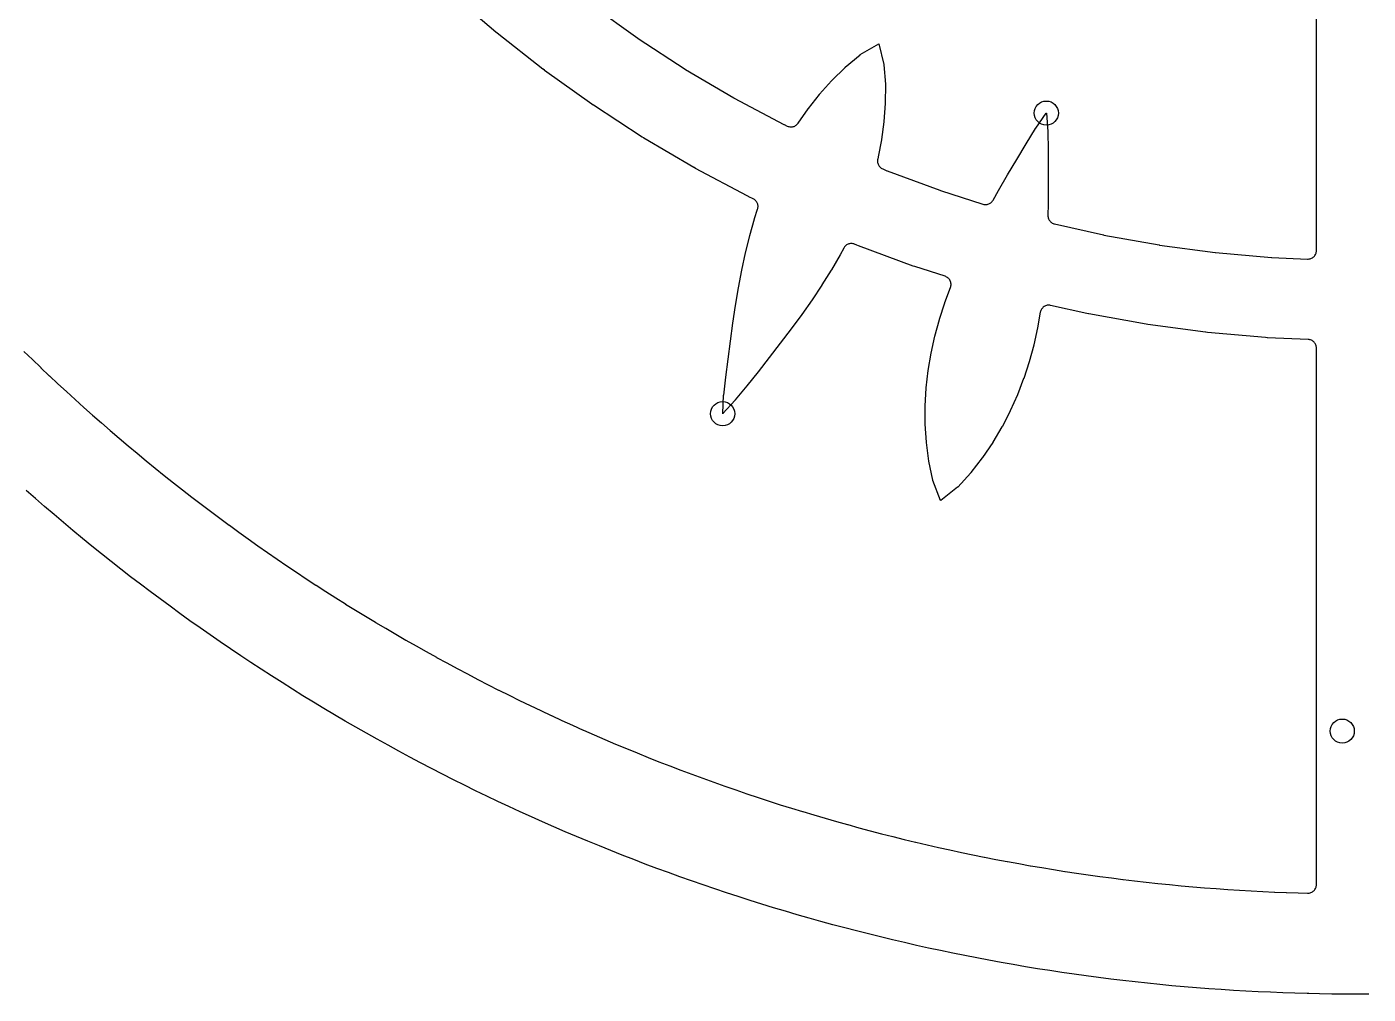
# Model space of a CAD drawing. Header units: millimetres. Extents: x -58 to 58, y -58 to 58.
# Drawn here: x -38.73 to 0.34, y -58.5 to -30.32 of the extents above; entities that cross this region are included whole.
import ezdxf

# ---------------------------------------------------------------- set-up
doc = ezdxf.new("R2010")
doc.units = ezdxf.units.MM
for name, color, linetype in [('CUT_INNER', 6, 'Continuous'), ('CUT_OUTER', 1, 'Continuous'), ('ENGRAVE', 7, 'Continuous')]:
    doc.layers.add(name, color=color, linetype=linetype)

msp = doc.modelspace()

# ---------------------------------------------------------------- linework, layer by layer
at = {"layer": 'CUT_INNER'}
for points in [[(-22.2666, -29.7039), (-20.9362, -30.6561), (-20.927, -30.6624), (-19.5557, -31.5546), (-19.5463, -31.5605), (-18.1368, -32.391), (-18.1271, -32.3965), (-16.6821, -33.1637), (-16.6722, -33.1687), (-16.5795, -33.2127), (-16.5563, -33.2224), (-16.5323, -33.2296), (-16.5077, -33.2344), (-16.4828, -33.2367), (-16.4577, -33.2365), (-16.4328, -33.2338), (-16.4082, -33.2287), (-16.3844, -33.221), (-16.3614, -33.2111), (-16.3395, -33.1989), (-16.3189, -33.1845), (-16.2999, -33.1682), (-16.2826, -33.15), (-16.2673, -33.1302), (-15.9719, -32.7078), (-15.9676, -32.7021), (-15.6454, -32.2936), (-15.6407, -32.2878), (-15.2885, -31.8923), (-15.283, -31.8865), (-14.8975, -31.5059), (-14.8904, -31.4993), (-14.4624, -31.1376), (-14.4583, -31.1344), (-14.4539, -31.1315), (-13.919, -30.815), (-13.9139, -30.8124), (-13.9123, -30.8179), (-13.7659, -31.4219), (-13.7649, -31.427), (-13.7643, -31.4322), (-13.7249, -31.9912), (-13.7246, -32.0009), (-13.7284, -32.5425), (-13.7287, -32.5506), (-13.7664, -33.0788), (-13.7672, -33.0862), (-13.8351, -33.6021), (-13.8363, -33.6091), (-13.9324, -34.1132), (-13.9339, -34.12), (-13.946, -34.1687), (-13.9509, -34.1935), (-13.9533, -34.2187), (-13.953, -34.244), (-13.9503, -34.2691), (-13.945, -34.2938), (-13.9372, -34.3179), (-13.9271, -34.341), (-13.9147, -34.363), (-13.9001, -34.3837), (-13.8835, -34.4027), (-13.8651, -34.42), (-13.845, -34.4354), (-13.8234, -34.4486), (-13.8007, -34.4596), (-13.6772, -34.5117), (-13.6669, -34.5158), (-12.1329, -35.0844), (-12.1224, -35.088), (-10.8807, -35.4866), (-10.8571, -35.4929), (-10.833, -35.4969), (-10.8087, -35.4985), (-10.7843, -35.4978), (-10.7601, -35.4946), (-10.7363, -35.4892), (-10.7132, -35.4814), (-10.6909, -35.4714), (-10.6697, -35.4593), (-10.6498, -35.4451), (-10.6314, -35.4291), (-10.6146, -35.4114), (-10.5996, -35.3922), (-10.5866, -35.3715), (-10.4286, -35.0918), (-10.4279, -35.0905), (-10.1648, -34.6368), (-9.8965, -34.1825), (-9.6244, -33.7292), (-9.6237, -33.7281), (-9.3483, -33.2803), (-9.3442, -33.274), (-9.0396, -32.8393), (-9.0364, -32.8352), (-9.0357, -32.8408), (-8.9939, -33.3696), (-8.9936, -33.3771), (-8.9837, -33.9026), (-8.9837, -33.904), (-8.9794, -34.4309), (-8.9787, -34.9582), (-8.9825, -35.4847), (-8.9825, -35.4862), (-8.9885, -35.8145), (-8.9878, -35.8389), (-8.9847, -35.8631), (-8.9792, -35.8869), (-8.9715, -35.91), (-8.9615, -35.9323), (-8.9494, -35.9535), (-8.9353, -35.9734), (-8.9193, -35.9919), (-8.9016, -36.0087), (-8.8823, -36.0237), (-8.8617, -36.0367), (-8.8399, -36.0477), (-8.8171, -36.0565), (-8.7936, -36.063), (-7.3689, -36.3844), (-7.358, -36.3866), (-5.7477, -36.6754), (-5.7368, -36.6771), (-4.1152, -36.8943), (-4.1042, -36.8955), (-2.4746, -37.0405), (-2.4635, -37.0412), (-1.4311, -37.0871), (-1.4059, -37.0869), (-1.3808, -37.0842), (-1.3561, -37.079), (-1.3321, -37.0714), (-1.3089, -37.0613), (-1.2869, -37.049), (-1.2663, -37.0345), (-1.2472, -37.018), (-1.2299, -36.9996), (-1.2145, -36.9797), (-1.2012, -36.9582), (-1.1901, -36.9356), (-1.1814, -36.9119), (-1.1751, -36.8875), (-1.1713, -36.8625), (-1.17, -36.8373), (-1.17, -25.2923)], [(-38.8117, -39.7773), (-38.568, -40.0136), (-38.5669, -40.0147), (-38.3218, -40.2495), (-38.3207, -40.2506), (-38.0741, -40.4839), (-38.073, -40.4849), (-37.825, -40.7167), (-37.8238, -40.7178), (-37.5744, -40.9481), (-37.5733, -40.9491), (-37.3225, -41.1778), (-37.3213, -41.1789), (-37.0691, -41.4061), (-37.0679, -41.4071), (-36.8143, -41.6327), (-36.8132, -41.6338), (-36.5582, -41.8579), (-36.557, -41.8589), (-36.3007, -42.0814), (-36.2995, -42.0824), (-36.0418, -42.3033), (-36.0406, -42.3043), (-35.7815, -42.5237), (-35.7803, -42.5247), (-35.5199, -42.7424), (-35.5187, -42.7434), (-35.257, -42.9596), (-35.2558, -42.9605), (-34.9927, -43.1751), (-34.9915, -43.1761), (-34.7272, -43.389), (-34.726, -43.3899), (-34.4603, -43.6013), (-34.4591, -43.6022), (-34.1921, -43.8119), (-34.1909, -43.8128), (-33.9226, -44.0209), (-33.9214, -44.0218), (-33.6519, -44.2282), (-33.6507, -44.2291), (-33.3799, -44.4338), (-33.3786, -44.4347), (-33.1066, -44.6378), (-33.1054, -44.6387), (-32.8321, -44.8401), (-32.8309, -44.841), (-32.5563, -45.0407), (-32.5551, -45.0416), (-32.2794, -45.2396), (-32.2781, -45.2405), (-32.0012, -45.4368), (-31.9999, -45.4377), (-31.7218, -45.6323), (-31.7205, -45.6332), (-31.4412, -45.8261), (-31.4399, -45.827), (-31.1594, -46.0182), (-31.1581, -46.019), (-30.8765, -46.2085), (-30.8752, -46.2093), (-30.5923, -46.3971), (-30.5911, -46.3979), (-30.3071, -46.5839), (-30.3058, -46.5848), (-30.0207, -46.769), (-30.0194, -46.7698), (-29.7331, -46.9523), (-29.7318, -46.9531), (-29.4445, -47.1339), (-29.4432, -47.1347), (-29.1547, -47.3137), (-29.1534, -47.3145), (-28.8639, -47.4917), (-28.8626, -47.4925), (-28.5719, -47.6679), (-28.5706, -47.6687), (-28.2789, -47.8423), (-28.2776, -47.8431), (-27.9848, -48.0149), (-27.9835, -48.0157), (-27.6897, -48.1857), (-27.6883, -48.1865), (-27.3935, -48.3547), (-27.3921, -48.3555), (-27.0963, -48.5219), (-27.0949, -48.5226), (-26.798, -48.6872), (-26.7967, -48.688), (-26.4988, -48.8507), (-26.4974, -48.8515), (-26.1985, -49.0124), (-26.1972, -49.0131), (-25.8973, -49.1722), (-25.896, -49.173), (-25.5951, -49.3302), (-25.5938, -49.3309), (-25.292, -49.4863), (-25.2906, -49.487), (-24.9878, -49.6406), (-24.9865, -49.6413), (-24.6828, -49.793), (-24.6814, -49.7937), (-24.3768, -49.9435), (-24.3754, -49.9442), (-24.0699, -50.0921), (-24.0685, -50.0928), (-23.7621, -50.2389), (-23.7607, -50.2395), (-23.4534, -50.3837), (-23.452, -50.3844), (-23.1438, -50.5267), (-23.1424, -50.5273), (-22.8333, -50.6677), (-22.8319, -50.6684), (-22.522, -50.8069), (-22.5206, -50.8075), (-22.2098, -50.9441), (-22.2084, -50.9447), (-21.8968, -51.0794), (-21.8954, -51.0801), (-21.583, -51.2128), (-21.5816, -51.2134), (-21.2683, -51.3443), (-21.2669, -51.3449), (-20.9529, -51.4738), (-20.9515, -51.4744), (-20.6367, -51.6014), (-20.6352, -51.602), (-20.3197, -51.7271), (-20.3182, -51.7277), (-20.0019, -51.8508), (-20.0005, -51.8513), (-19.6834, -51.9725), (-19.6819, -51.9731), (-19.3641, -52.0923), (-19.3626, -52.0929), (-19.0441, -52.2102), (-19.0426, -52.2107), (-18.7234, -52.3261), (-18.7219, -52.3266), (-18.402, -52.44), (-18.4005, -52.4405), (-18.0798, -52.5519), (-18.0784, -52.5524), (-17.7571, -52.6618), (-17.7556, -52.6623), (-17.4336, -52.7698), (-17.4321, -52.7703), (-17.1095, -52.8758), (-17.108, -52.8762), (-16.7847, -52.9797), (-16.7832, -52.9802), (-16.4593, -53.0817), (-16.4579, -53.0822), (-16.1333, -53.1817), (-16.1318, -53.1822), (-15.8067, -53.2797), (-15.8052, -53.2802), (-15.4795, -53.3757), (-15.478, -53.3761), (-15.1517, -53.4697), (-15.1502, -53.4701), (-14.8233, -53.5616), (-14.8218, -53.5621), (-14.4944, -53.6516), (-14.4929, -53.652), (-14.1649, -53.7395), (-14.1634, -53.7399), (-13.8349, -53.8254), (-13.8334, -53.8258), (-13.5044, -53.9093), (-13.5029, -53.9097), (-13.1733, -53.9911), (-13.1718, -53.9915), (-12.8418, -54.071), (-12.8403, -54.0713), (-12.5098, -54.1487), (-12.5083, -54.1491), (-12.1773, -54.2245), (-12.1758, -54.2248), (-11.8444, -54.2982), (-11.8429, -54.2985), (-11.511, -54.3698), (-11.5095, -54.3701), (-11.1771, -54.4394), (-11.1756, -54.4397), (-10.8429, -54.507), (-10.8414, -54.5073), (-10.5082, -54.5725), (-10.5067, -54.5728), (-10.1732, -54.6359), (-10.1717, -54.6362), (-9.8378, -54.6973), (-9.8363, -54.6976), (-9.502, -54.7567), (-9.5005, -54.7569), (-9.1658, -54.8139), (-9.1643, -54.8142), (-8.8293, -54.8692), (-8.8278, -54.8694), (-8.4925, -54.9223), (-8.4909, -54.9225), (-8.1553, -54.9734), (-8.1538, -54.9736), (-7.8178, -55.0224), (-7.8163, -55.0226), (-7.4801, -55.0693), (-7.4786, -55.0695), (-7.142, -55.1142), (-7.1405, -55.1144), (-6.8037, -55.157), (-6.8022, -55.1571), (-6.4652, -55.1977), (-6.4636, -55.1978), (-6.1264, -55.2363), (-6.1248, -55.2365), (-5.7873, -55.2728), (-5.7858, -55.273), (-5.4481, -55.3073), (-5.4465, -55.3075), (-5.1086, -55.3397), (-5.1071, -55.3398), (-4.7689, -55.37), (-4.7674, -55.3701), (-4.4291, -55.3982), (-4.4276, -55.3983), (-4.0891, -55.4244), (-4.0876, -55.4245), (-3.749, -55.4484), (-3.7474, -55.4485), (-3.4087, -55.4704), (-3.4071, -55.4705), (-3.0682, -55.4902), (-3.0667, -55.4903), (-2.7277, -55.508), (-2.7262, -55.5081), (-2.3871, -55.5237), (-2.3855, -55.5238), (-2.0463, -55.5373), (-2.0448, -55.5374), (-1.7055, -55.5488), (-1.704, -55.5489), (-1.4269, -55.5565), (-1.4019, -55.556), (-1.3772, -55.5529), (-1.3528, -55.5474), (-1.3291, -55.5395), (-1.3064, -55.5293), (-1.2847, -55.5168), (-1.2644, -55.5023), (-1.2457, -55.4858), (-1.2287, -55.4675), (-1.2136, -55.4477), (-1.2005, -55.4264), (-1.1897, -55.4039), (-1.1811, -55.3804), (-1.175, -55.3562), (-1.1712, -55.3316), (-1.17, -55.3066), (-1.17, -39.6801), (-1.1711, -39.6563), (-1.1745, -39.6327), (-1.1802, -39.6095), (-1.188, -39.587), (-1.1979, -39.5653), (-1.2099, -39.5447), (-1.2237, -39.5253), (-1.2393, -39.5073), (-1.2566, -39.4909), (-1.2754, -39.4762), (-1.2955, -39.4633), (-1.3167, -39.4525), (-1.3389, -39.4437), (-1.3617, -39.437), (-1.3852, -39.4326), (-1.4089, -39.4304), (-2.5974, -39.3776), (-2.6002, -39.3774), (-2.6492, -39.3742), (-2.652, -39.374), (-4.3416, -39.2236), (-4.3443, -39.2233), (-4.3932, -39.2179), (-4.3959, -39.2176), (-6.0772, -38.9924), (-6.0799, -38.992), (-6.1285, -38.9844), (-6.1312, -38.984), (-7.8008, -38.6845), (-7.8036, -38.684), (-7.8517, -38.6742), (-7.8544, -38.6736), (-8.9101, -38.4355), (-8.935, -38.4312), (-8.9602, -38.4294), (-8.9854, -38.4302), (-9.0104, -38.4335), (-9.035, -38.4393), (-9.0588, -38.4476), (-9.0817, -38.4582), (-9.1034, -38.471), (-9.1237, -38.486), (-9.1423, -38.503), (-9.1592, -38.5218), (-9.1741, -38.5421), (-9.1869, -38.5639), (-9.1974, -38.5868), (-9.2055, -38.6107), (-9.2112, -38.6353), (-9.2925, -39.0891), (-9.2936, -39.0942), (-9.4032, -39.5859), (-9.4046, -39.5915), (-9.5365, -40.0766), (-9.5383, -40.0825), (-9.694, -40.5608), (-9.6962, -40.5669), (-9.8772, -41.0379), (-9.8798, -41.0442), (-10.0875, -41.5078), (-10.0905, -41.5141), (-10.3262, -41.9699), (-10.3297, -41.9762), (-10.5947, -42.4239), (-10.5987, -42.4301), (-10.8953, -42.869), (-10.9, -42.8755), (-11.2315, -43.3038), (-11.2377, -43.3113), (-11.6139, -43.7266), (-11.6175, -43.7303), (-11.6215, -43.7337), (-12.1097, -44.1184), (-12.1144, -44.1218), (-12.1167, -44.1165), (-12.342, -43.5373), (-12.3437, -43.5323), (-12.3449, -43.5273), (-12.4582, -42.9784), (-12.4598, -42.9689), (-12.5279, -42.4315), (-12.5286, -42.4235), (-12.5614, -41.8949), (-12.5616, -41.8875), (-12.5627, -41.3672), (-12.5625, -41.36), (-12.5342, -40.8477), (-12.5336, -40.8407), (-12.4772, -40.3359), (-12.4762, -40.3292), (-12.3931, -39.8314), (-12.3918, -39.825), (-12.2832, -39.3339), (-12.2817, -39.328), (-12.1491, -38.843), (-12.1474, -38.8375), (-11.9923, -38.3583), (-11.9906, -38.3533), (-11.8278, -37.9145), (-11.8202, -37.8904), (-11.8151, -37.8657), (-11.8125, -37.8406), (-11.8125, -37.8154), (-11.815, -37.7903), (-11.82, -37.7655), (-11.8275, -37.7414), (-11.8374, -37.7182), (-11.8495, -37.6961), (-11.8638, -37.6753), (-11.8802, -37.6561), (-11.8984, -37.6387), (-11.9183, -37.6231), (-11.9396, -37.6096), (-11.9622, -37.5984), (-11.9858, -37.5895), (-12.8662, -37.3069), (-12.8689, -37.306), (-12.9153, -37.2899), (-12.9179, -37.289), (-14.5085, -36.6994), (-14.511, -36.6984), (-14.5567, -36.6803), (-14.5593, -36.6793), (-14.619, -36.6541), (-14.6422, -36.6456), (-14.6661, -36.6395), (-14.6905, -36.6357), (-14.7152, -36.6344), (-14.7398, -36.6355), (-14.7643, -36.639), (-14.7882, -36.645), (-14.8115, -36.6533), (-14.8338, -36.6638), (-14.855, -36.6764), (-14.8749, -36.6911), (-14.8931, -36.7077), (-14.9097, -36.726), (-14.9244, -36.7459), (-14.937, -36.7671), (-15.0395, -36.96), (-15.0418, -36.9641), (-15.2971, -37.4037), (-15.2993, -37.4073), (-15.5708, -37.8407), (-15.5728, -37.8437), (-15.8584, -38.2717), (-15.8601, -38.2742), (-16.1578, -38.6979), (-16.1592, -38.6998), (-16.4667, -39.1199), (-16.4679, -39.1214), (-16.7833, -39.5387), (-16.7841, -39.5398), (-17.1051, -39.9547), (-17.4314, -40.3693), (-17.7612, -40.7825), (-17.7621, -40.7835), (-18.0944, -41.1908), (-18.0993, -41.1964), (-18.4589, -41.5869), (-18.4627, -41.5906), (-18.4626, -41.585), (-18.4338, -41.0553), (-18.4332, -41.0478), (-18.3732, -40.5256), (-18.3731, -40.5242), (-18.3074, -40.0014), (-18.238, -39.4787), (-18.1645, -38.9573), (-18.1642, -38.9559), (-18.0853, -38.4388), (-18.085, -38.4369), (-17.9986, -37.9235), (-17.9982, -37.9211), (-17.9023, -37.4123), (-17.9017, -37.4094), (-17.7943, -36.9061), (-17.7935, -36.9026), (-17.6724, -36.4057), (-17.6714, -36.4017), (-17.5346, -35.9121), (-17.5332, -35.9075), (-17.4449, -35.6323), (-17.4387, -35.6091), (-17.4347, -35.5855), (-17.433, -35.5616), (-17.4336, -35.5377), (-17.4365, -35.5139), (-17.4417, -35.4905), (-17.449, -35.4677), (-17.4585, -35.4458), (-17.4701, -35.4248), (-17.4836, -35.405), (-17.499, -35.3867), (-17.516, -35.3698), (-17.5346, -35.3547), (-17.5545, -35.3414), (-17.5756, -35.3301), (-17.704, -35.2691), (-17.7065, -35.2679), (-17.7504, -35.2458), (-17.7528, -35.2445), (-19.251, -34.4491), (-19.2535, -34.4478), (-19.2964, -34.4238), (-19.2988, -34.4224), (-20.7602, -33.5612), (-20.7626, -33.5598), (-20.8043, -33.5339), (-20.8067, -33.5324), (-22.2285, -32.6073), (-22.2308, -32.6058), (-22.2714, -32.5781), (-22.2736, -32.5765), (-23.653, -31.5892), (-23.6552, -31.5876), (-23.6945, -31.5581), (-23.6967, -31.5564), (-25.031, -30.5089), (-25.0331, -30.5072), (-25.0711, -30.476), (-25.0732, -30.4742), (-26.3596, -29.3685)]]:
    msp.add_lwpolyline(points, dxfattribs=at)
at = {"layer": 'CUT_OUTER'}
msp.add_lwpolyline([(0.3589, -58.4989), (0, -58.5), (-0.3589, -58.4989), (-0.7179, -58.4956), (-1.0768, -58.4901), (-1.3942, -58.4833), (-1.3942, -58.4833), (-1.4349, -58.4824), (-1.7937, -58.4725), (-2.1525, -58.4604), (-2.5111, -58.4461), (-2.8697, -58.4296), (-3.2282, -58.4109), (-3.5865, -58.39), (-3.9447, -58.3668), (-4.3028, -58.3415), (-4.6607, -58.314), (-5.0184, -58.2844), (-5.3759, -58.2525), (-5.7332, -58.2184), (-6.0904, -58.1821), (-6.4472, -58.1436), (-6.8039, -58.103), (-7.1603, -58.0601), (-7.5164, -58.0151), (-7.8722, -57.9679), (-8.2278, -57.9185), (-8.583, -57.8669), (-8.9379, -57.8132), (-9.2924, -57.7573), (-9.6467, -57.6991), (-10.0005, -57.6389), (-10.354, -57.5764), (-10.7071, -57.5118), (-11.0598, -57.445), (-11.412, -57.3761), (-11.7639, -57.305), (-12.1153, -57.2317), (-12.4662, -57.1563), (-12.8167, -57.0787), (-13.1667, -56.999), (-13.5162, -56.9172), (-13.8651, -56.8332), (-14.2136, -56.747), (-14.5615, -56.6587), (-14.9089, -56.5683), (-15.2557, -56.4758), (-15.602, -56.3811), (-15.9476, -56.2843), (-16.2927, -56.1854), (-16.6371, -56.0844), (-16.9809, -55.9812), (-17.3241, -55.876), (-17.6666, -55.7686), (-18.0085, -55.6592), (-18.3497, -55.5476), (-18.6901, -55.434), (-19.0299, -55.3183), (-19.369, -55.2005), (-19.7073, -55.0806), (-20.0449, -54.9586), (-20.3818, -54.8346), (-20.7179, -54.7085), (-21.0531, -54.5804), (-21.3876, -54.4501), (-21.7213, -54.3179), (-22.0542, -54.1836), (-22.3863, -54.0472), (-22.7175, -53.9089), (-23.0478, -53.7685), (-23.3773, -53.626), (-23.7059, -53.4816), (-24.0336, -53.3351), (-24.3604, -53.1866), (-24.6863, -53.0362), (-25.0113, -52.8837), (-25.3353, -52.7292), (-25.6584, -52.5728), (-25.9805, -52.4144), (-26.3016, -52.254), (-26.6217, -52.0916), (-26.9408, -51.9273), (-27.2589, -51.761), (-27.576, -51.5928), (-27.8921, -51.4226), (-28.2071, -51.2505), (-28.521, -51.0764), (-28.8339, -50.9005), (-29.1457, -50.7226), (-29.4563, -50.5428), (-29.7659, -50.3611), (-30.0744, -50.1775), (-30.3817, -49.992), (-30.6878, -49.8047), (-30.9929, -49.6154), (-31.2967, -49.4243), (-31.5994, -49.2314), (-31.9009, -49.0366), (-32.2012, -48.8399), (-32.5002, -48.6414), (-32.7981, -48.4411), (-33.0947, -48.2389), (-33.39, -48.0349), (-33.6842, -47.8291), (-33.977, -47.6216), (-34.2686, -47.4122), (-34.5588, -47.201), (-34.8478, -46.9881), (-35.1355, -46.7734), (-35.4218, -46.5569), (-35.7068, -46.3387), (-35.9904, -46.1187), (-36.2727, -45.897), (-36.5537, -45.6736), (-36.8332, -45.4485), (-37.1114, -45.2216), (-37.3882, -44.993), (-37.6636, -44.7628), (-37.9375, -44.5308), (-38.21, -44.2972), (-38.4811, -44.0619), (-38.7507, -43.825)], dxfattribs=at)
at = {"layer": 'ENGRAVE'}
for centre in [(-9.0362, -32.8344), (-18.463, -41.5913), (-0.4171, -50.8365)]:
    msp.add_circle(centre, 0.351, dxfattribs=at)

doc.saveas('drawing.dxf')
